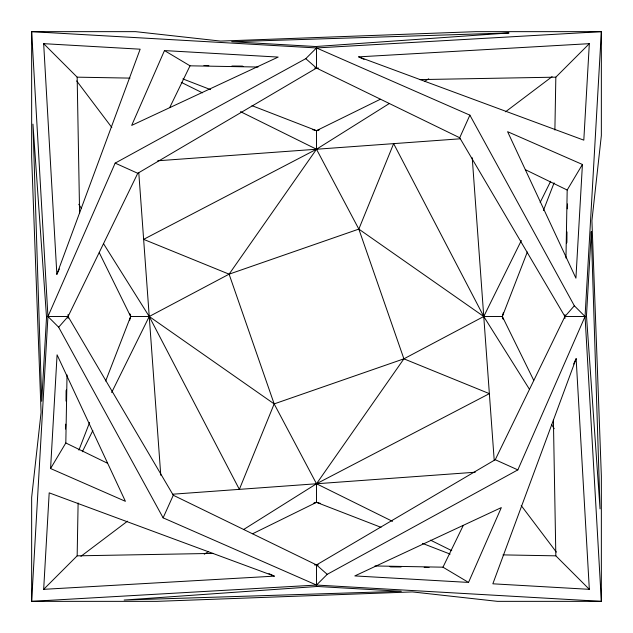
<?xml version="1.0" encoding="UTF-8"?>
<svg xmlns="http://www.w3.org/2000/svg" width="633" height="633" viewBox="0 0 633 633"><rect width="100%" height="100%" fill="white"/><g stroke="black" fill="none" stroke-linecap="round" stroke-linejoin="round"><path stroke-width="0.95" d="M66.449 389.445L66.251 401.306L66.148 390.458M50.577 468.531L57.081 354.836L125.405 501.32L50.577 468.531L65.816 442.973L67.035 374.965M68.047 318.399L68.047 314.522M43.669 589.331L274.311 576.141L49.192 492.846L43.669 589.331L77.163 555.837L78.112 502.982M554.888 130.018L555.837 77.163L589.331 43.669L583.808 140.154L358.689 56.859L589.331 43.669M564.952 314.601L564.952 318.478M565.965 258.035L567.184 190.027L582.423 164.469L507.595 131.68L575.919 278.164L582.423 164.469M566.551 243.555L566.749 231.694L566.851 242.542M65.523 429.063L65.682 424.165M567.318 208.835L567.477 203.937M47.942 316.5L31.65 601.35L156.952 601.35L412.423 591.918L497.427 601.35L601.35 601.35L601.35 476.048L591.918 220.577L601.35 135.573L601.35 31.65L476.048 31.65L220.577 41.082L135.573 31.65L31.65 31.65L31.65 156.952L41.082 412.423L31.65 497.427L31.65 601.35L316.5 585.058L601.35 601.35L585.058 316.5L601.35 31.65L316.5 47.942L31.65 31.65L47.942 316.5L58.663 327.221L163.116 517.841L316.5 585.058L327.221 574.337L517.841 469.884L585.058 316.5L574.337 305.779L469.884 115.159L316.5 47.942L305.779 58.663L115.159 163.116L47.942 316.5L68.079 316.5L173.292 495.243L316.5 564.921L327.221 574.337M129.662 320.33L130.651 316.5L130.509 314.53M503.338 312.67L502.349 316.5L502.491 318.47M56.859 274.311L140.154 49.192L43.669 43.669L56.859 274.311L59.375 268.938M576.141 358.689L492.846 583.808L589.331 589.331L576.141 358.689L573.625 364.062M78.903 450.126L89.609 422.48M105.671 381.011L130.651 316.5L129.82 313.667M527.329 251.989L502.349 316.5L503.18 319.333M543.391 210.52L554.097 182.874M389.35 103.503L316.5 149.238L143.628 239.353L229.099 274.168L274.168 403.901L239.353 489.372L149.238 316.5L103.503 243.65M243.65 529.497L316.5 483.762L489.372 393.647L403.901 358.832L358.832 229.099L393.647 143.628L483.762 316.5L529.497 389.35M164.469 50.577L131.68 125.405L278.164 57.081L164.469 50.577L190.027 65.816L258.035 67.035M468.531 582.423L501.32 507.595L354.836 575.919L468.531 582.423L442.973 567.184L374.965 565.965M163.116 517.841L173.292 495.243M314.522 564.952L316.5 564.921L495.243 459.708L564.921 316.5L459.708 137.757L469.884 115.159M318.478 68.047L316.5 68.079L137.757 173.292L68.079 316.5L58.663 327.221M169.731 107.555L190.027 65.816M442.973 567.184L463.269 525.445M82.353 451.74L92.845 430.527M111.645 392.523L149.238 316.5L229.099 274.168L358.832 229.099L483.762 316.5L502.349 316.5L533.722 380.314M521.355 240.477L483.762 316.5L403.901 358.832L274.168 403.901L149.238 316.5L130.651 316.5L99.278 252.686M540.155 202.473L550.647 181.26M229.099 274.168L316.5 149.238L316.5 130.651L380.314 99.278M403.901 358.832L316.5 483.762L316.5 502.349L252.686 533.722M574.337 305.779L564.921 316.5L585.058 316.5M505.522 111.812L552.087 76.664M80.913 556.336L127.478 521.188M424.521 81.428L428.707 78.801M204.293 554.199L208.479 551.572M319.333 129.82L316.5 130.651L312.67 129.662M313.667 503.18L316.5 502.349L320.33 503.338M318.47 130.509L316.5 130.651L251.989 105.671M157.744 160.774L460.049 138.809M172.951 494.191L475.256 472.226M314.53 502.491L316.5 502.349L381.011 527.329M419.75 79.6L555.837 77.163M77.163 555.837L213.25 553.4M242.542 66.148L231.694 66.251L243.555 66.449M390.458 566.851L401.306 566.749L389.445 566.551M314.601 68.047L316.5 68.079L459.708 137.757M43.669 43.669L77.163 77.163L130.018 78.112M502.982 554.888L555.837 555.837L589.331 589.331M318.399 564.952L316.5 564.921L316.5 585.058M203.937 65.523L208.835 65.682M424.165 567.318L429.063 567.477M182.874 78.903L210.52 89.609M422.48 543.391L450.126 554.097M115.159 163.116L137.757 173.292M495.243 459.708L517.841 469.884M358.689 56.859L364.062 59.375M268.938 573.625L274.311 576.141M525.445 169.731L567.184 190.027M65.816 442.973L107.555 463.269M181.26 82.353L202.473 92.845M240.477 111.645L316.5 149.238L358.832 229.099M392.523 521.355L316.5 483.762L274.168 403.901M430.527 540.155L451.74 550.647M305.779 58.663L316.5 68.079L316.5 47.942M521.188 505.522L556.336 552.087M76.664 80.913L111.812 127.478M551.572 424.521L554.199 428.707M78.801 204.293L81.428 208.479M472.226 157.744L494.191 460.049M138.809 172.951L160.774 475.256M553.4 419.75L555.837 555.837M77.163 77.163L79.6 213.25M46.526 317.268L41.715 401.306L32.956 124.123L46.526 317.268M591.285 231.694L586.475 315.732L600.044 508.877L591.285 231.694M508.877 32.956L315.732 46.526L231.694 41.715L508.877 32.956M317.268 586.475L124.123 600.044L401.306 591.285L317.268 586.475"/></g></svg>
